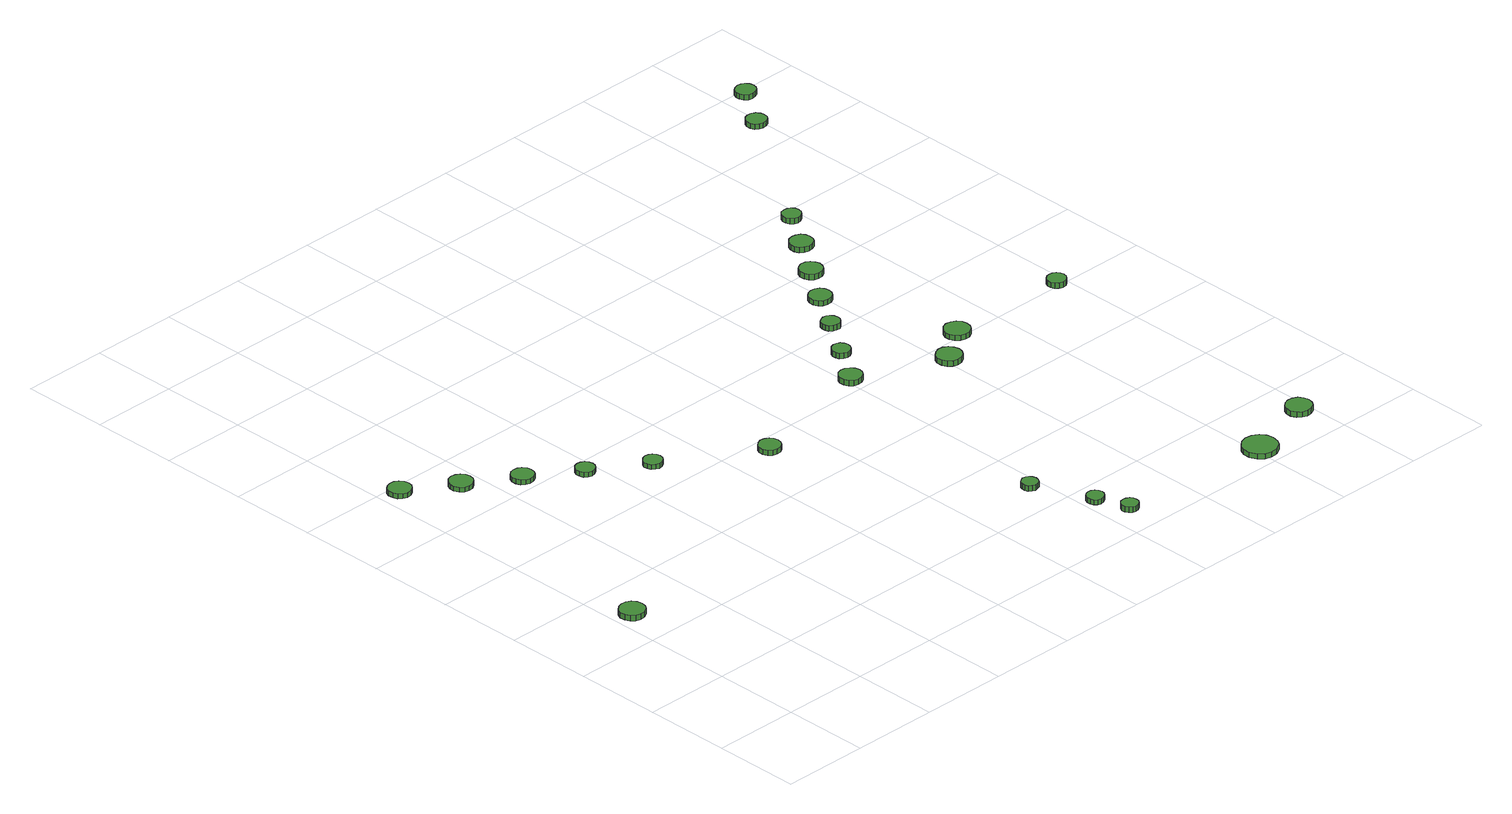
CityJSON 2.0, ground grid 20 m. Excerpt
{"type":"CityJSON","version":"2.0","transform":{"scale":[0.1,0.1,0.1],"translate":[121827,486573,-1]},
"CityObjects":{
"tree1":{"type":"SolitaryVegetationObject","attributes":{"function":"something"},"geometry":[{"type":"MultiSurface","lod":"1","boundaries":[[[0,1,2,3,4,5,6,7,8,9,10,11,12,13,14]],[[15,16,17,18,19,20,21,22,23,24,25,26,27,28,29]],[[0,29,28,1]],[[1,28,27,2]],[[2,27,26,3]],[[3,26,25,4]],[[4,25,24,5]],[[5,24,23,6]],[[6,23,22,7]],[[7,22,21,8]],[[8,21,20,9]],[[9,20,19,10]],[[10,19,18,11]],[[11,18,17,12]],[[12,17,16,13]],[[13,16,15,14]],[[14,15,29,0]]]}]},
"tree2":{"type":"SolitaryVegetationObject","attributes":{"function":"something"},"geometry":[{"type":"MultiSurface","lod":"1","boundaries":[[[30,31,32,33,34,35,36,37,38,39,40,41,42,43,44]],[[45,46,47,48,49,50,51,52,53,54,55,56,57,58,59]],[[30,59,58,31]],[[31,58,57,32]],[[32,57,56,33]],[[33,56,55,34]],[[34,55,54,35]],[[35,54,53,36]],[[36,53,52,37]],[[37,52,51,38]],[[38,51,50,39]],[[39,50,49,40]],[[40,49,48,41]],[[41,48,47,42]],[[42,47,46,43]],[[43,46,45,44]],[[44,45,59,30]]]}]},
"tree3":{"type":"SolitaryVegetationObject","attributes":{"function":"something"},"geometry":[{"type":"MultiSurface","lod":"1","boundaries":[[[60,61,62,63,64,65,66,67,68,69,70,71,72,73,74]],[[75,76,77,78,79,80,81,82,83,84,85,86,87,88,89]],[[60,89,88,61]],[[61,88,87,62]],[[62,87,86,63]],[[63,86,85,64]],[[64,85,84,65]],[[65,84,83,66]],[[66,83,82,67]],[[67,82,81,68]],[[68,81,80,69]],[[69,80,79,70]],[[70,79,78,71]],[[71,78,77,72]],[[72,77,76,73]],[[73,76,75,74]],[[74,75,89,60]]]}]},
"tree4":{"type":"SolitaryVegetationObject","attributes":{"function":"something"},"geometry":[{"type":"MultiSurface","lod":"1","boundaries":[[[90,91,92,93,94,95,96,97,98,99,100,101,102,103,104]],[[105,106,107,108,109,110,111,112,113,114,115,116,117,118,119]],[[90,119,118,91]],[[91,118,117,92]],[[92,117,116,93]],[[93,116,115,94]],[[94,115,114,95]],[[95,114,113,96]],[[96,113,112,97]],[[97,112,111,98]],[[98,111,110,99]],[[99,110,109,100]],[[100,109,108,101]],[[101,108,107,102]],[[102,107,106,103]],[[103,106,105,104]],[[104,105,119,90]]]}]},
"tree5":{"type":"SolitaryVegetationObject","attributes":{"function":"something"},"geometry":[{"type":"MultiSurface","lod":"1","boundaries":[[[120,121,122,123,124,125,126,127,128,129,130,131,132,133,134]],[[135,136,137,138,139,140,141,142,143,144,145,146,147,148,149]],[[120,149,148,121]],[[121,148,147,122]],[[122,147,146,123]],[[123,146,145,124]],[[124,145,144,125]],[[125,144,143,126]],[[126,143,142,127]],[[127,142,141,128]],[[128,141,140,129]],[[129,140,139,130]],[[130,139,138,131]],[[131,138,137,132]],[[132,137,136,133]],[[133,136,135,134]],[[134,135,149,120]]]}]},
"tree6":{"type":"SolitaryVegetationObject","attributes":{"function":"something"},"geometry":[{"type":"MultiSurface","lod":"1","boundaries":[[[150,151,152,153,154,155,156,157,158,159,160,161,162,163,164]],[[165,166,167,168,169,170,171,172,173,174,175,176,177,178,179]],[[150,179,178,151]],[[151,178,177,152]],[[152,177,176,153]],[[153,176,175,154]],[[154,175,174,155]],[[155,174,173,156]],[[156,173,172,157]],[[157,172,171,158]],[[158,171,170,159]],[[159,170,169,160]],[[160,169,168,161]],[[161,168,167,162]],[[162,167,166,163]],[[163,166,165,164]],[[164,165,179,150]]]}]},
"tree7":{"type":"SolitaryVegetationObject","attributes":{"function":"something"},"geometry":[{"type":"MultiSurface","lod":"1","boundaries":[[[180,181,182,183,184,185,186,187,188,189,190,191,192,193,194]],[[195,196,197,198,199,200,201,202,203,204,205,206,207,208,209]],[[180,209,208,181]],[[181,208,207,182]],[[182,207,206,183]],[[183,206,205,184]],[[184,205,204,185]],[[185,204,203,186]],[[186,203,202,187]],[[187,202,201,188]],[[188,201,200,189]],[[189,200,199,190]],[[190,199,198,191]],[[191,198,197,192]],[[192,197,196,193]],[[193,196,195,194]],[[194,195,209,180]]]}]},
"tree8":{"type":"SolitaryVegetationObject","attributes":{"function":"something"},"geometry":[{"type":"MultiSurface","lod":"1","boundaries":[[[210,211,212,213,214,215,216,217,218,219,220,221,222,223,224]],[[225,226,227,228,229,230,231,232,233,234,235,236,237,238,239]],[[210,239,238,211]],[[211,238,237,212]],[[212,237,236,213]],[[213,236,235,214]],[[214,235,234,215]],[[215,234,233,216]],[[216,233,232,217]],[[217,232,231,218]],[[218,231,230,219]],[[219,230,229,220]],[[220,229,228,221]],[[221,228,227,222]],[[222,227,226,223]],[[223,226,225,224]],[[224,225,239,210]]]}]},
"tree9":{"type":"SolitaryVegetationObject","attributes":{"function":"something"},"geometry":[{"type":"MultiSurface","lod":"1","boundaries":[[[240,241,242,243,244,245,246,247,248,249,250,251,252,253,254]],[[255,256,257,258,259,260,261,262,263,264,265,266,267,268,269]],[[240,269,268,241]],[[241,268,267,242]],[[242,267,266,243]],[[243,266,265,244]],[[244,265,264,245]],[[245,264,263,246]],[[246,263,262,247]],[[247,262,261,248]],[[248,261,260,249]],[[249,260,259,250]],[[250,259,258,251]],[[251,258,257,252]],[[252,257,256,253]],[[253,256,255,254]],[[254,255,269,240]]]}]},
"tree10":{"type":"SolitaryVegetationObject","attributes":{"function":"something"},"geometry":[{"type":"MultiSurface","lod":"1","boundaries":[[[270,271,272,273,274,275,276,277,278,279,280,281,282,283,284]],[[285,286,287,288,289,290,291,292,293,294,295,296,297,298,299]],[[270,299,298,271]],[[271,298,297,272]],[[272,297,296,273]],[[273,296,295,274]],[[274,295,294,275]],[[275,294,293,276]],[[276,293,292,277]],[[277,292,291,278]],[[278,291,290,279]],[[279,290,289,280]],[[280,289,288,281]],[[281,288,287,282]],[[282,287,286,283]],[[283,286,285,284]],[[284,285,299,270]]]}]},
"tree11":{"type":"SolitaryVegetationObject","attributes":{"function":"something"},"geometry":[{"type":"MultiSurface","lod":"1","boundaries":[[[300,301,302,303,304,305,306,307,308,309,310,311,312,313,314]],[[315,316,317,318,319,320,321,322,323,324,325,326,327,328,329]],[[300,329,328,301]],[[301,328,327,302]],[[302,327,326,303]],[[303,326,325,304]],[[304,325,324,305]],[[305,324,323,306]],[[306,323,322,307]],[[307,322,321,308]],[[308,321,320,309]],[[309,320,319,310]],[[310,319,318,311]],[[311,318,317,312]],[[312,317,316,313]],[[313,316,315,314]],[[314,315,329,300]]]}]},
"tree12":{"type":"SolitaryVegetationObject","attributes":{"function":"something"},"geometry":[{"type":"MultiSurface","lod":"1","boundaries":[[[330,331,332,333,334,335,336,337,338,339,340,341,342,343,344]],[[345,346,347,348,349,350,351,352,353,354,355,356,357,358,359]],[[330,359,358,331]],[[331,358,357,332]],[[332,357,356,333]],[[333,356,355,334]],[[334,355,354,335]],[[335,354,353,336]],[[336,353,352,337]],[[337,352,351,338]],[[338,351,350,339]],[[339,350,349,340]],[[340,349,348,341]],[[341,348,347,342]],[[342,347,346,343]],[[343,346,345,344]],[[344,345,359,330]]]}]},
"tree13":{"type":"SolitaryVegetationObject","attributes":{"function":"something"},"geometry":[{"type":"MultiSurface","lod":"1","boundaries":[[[360,361,362,363,364,365,366,367,368,369,370,371,372,373,374]],[[375,376,377,378,379,380,381,382,383,384,385,386,387,388,389]],[[360,389,388,361]],[[361,388,387,362]],[[362,387,386,363]],[[363,386,385,364]],[[364,385,384,365]],[[365,384,383,366]],[[366,383,382,367]],[[367,382,381,368]],[[368,381,380,369]],[[369,380,379,370]],[[370,379,378,371]],[[371,378,377,372]],[[372,377,376,373]],[[373,376,375,374]],[[374,375,389,360]]]}]},
"tree14":{"type":"SolitaryVegetationObject","attributes":{"function":"something"},"geometry":[{"type":"MultiSurface","lod":"1","boundaries":[[[390,391,392,393,394,395,396,397,398,399,400,401,402,403,404]],[[405,406,407,408,409,410,411,412,413,414,415,416,417,418,419]],[[390,419,418,391]],[[391,418,417,392]],[[392,417,416,393]],[[393,416,415,394]],[[394,415,414,395]],[[395,414,413,396]],[[396,413,412,397]],[[397,412,411,398]],[[398,411,410,399]],[[399,410,409,400]],[[400,409,408,401]],[[401,408,407,402]],[[402,407,406,403]],[[403,406,405,404]],[[404,405,419,390]]]}]},
"tree15":{"type":"SolitaryVegetationObject","attributes":{"function":"something"},"geometry":[{"type":"MultiSurface","lod":"1","boundaries":[[[420,421,422,423,424,425,426,427,428,429,430,431,432,433,434]],[[435,436,437,438,439,440,441,442,443,444,445,446,447,448,449]],[[420,449,448,421]],[[421,448,447,422]],[[422,447,446,423]],[[423,446,445,424]],[[424,445,444,425]],[[425,444,443,426]],[[426,443,442,427]],[[427,442,441,428]],[[428,441,440,429]],[[429,440,439,430]],[[430,439,438,431]],[[431,438,437,432]],[[432,437,436,433]],[[433,436,435,434]],[[434,435,449,420]]]}]},
"tree16":{"type":"SolitaryVegetationObject","attributes":{"function":"something"},"geometry":[{"type":"MultiSurface","lod":"1","boundaries":[[[450,451,452,453,454,455,456,457,458,459,460,461,462,463,464]],[[465,466,467,468,469,470,471,472,473,474,475,476,477,478,479]],[[450,479,478,451]],[[451,478,477,452]],[[452,477,476,453]],[[453,476,475,454]],[[454,475,474,455]],[[455,474,473,456]],[[456,473,472,457]],[[457,472,471,458]],[[458,471,470,459]],[[459,470,469,460]],[[460,469,468,461]],[[461,468,467,462]],[[462,467,466,463]],[[463,466,465,464]],[[464,465,479,450]]]}]},
"tree17":{"type":"SolitaryVegetationObject","attributes":{"function":"something"},"geometry":[{"type":"MultiSurface","lod":"1","boundaries":[[[480,481,482,483,484,485,486,487,488,489,490,491,492,493,494]],[[495,496,497,498,499,500,501,502,503,504,505,506,507,508,509]],[[480,509,508,481]],[[481,508,507,482]],[[482,507,506,483]],[[483,506,505,484]],[[484,505,504,485]],[[485,504,503,486]],[[486,503,502,487]],[[487,502,501,488]],[[488,501,500,489]],[[489,500,499,490]],[[490,499,498,491]],[[491,498,497,492]],[[492,497,496,493]],[[493,496,495,494]],[[494,495,509,480]]]}]},
"tree18":{"type":"SolitaryVegetationObject","attributes":{"function":"something"},"geometry":[{"type":"MultiSurface","lod":"1","boundaries":[[[510,511,512,513,514,515,516,517,518,519,520,521,522,523,524]],[[525,526,527,528,529,530,531,532,533,534,535,536,537,538,539]],[[510,539,538,511]],[[511,538,537,512]],[[512,537,536,513]],[[513,536,535,514]],[[514,535,534,515]],[[515,534,533,516]],[[516,533,532,517]],[[517,532,531,518]],[[518,531,530,519]],[[519,530,529,520]],[[520,529,528,521]],[[521,528,527,522]],[[522,527,526,523]],[[523,526,525,524]],[[524,525,539,510]]]}]},
"tree19":{"type":"SolitaryVegetationObject","attributes":{"function":"something"},"geometry":[{"type":"MultiSurface","lod":"1","boundaries":[[[540,541,542,543,544,545,546,547,548,549,550,551,552,553,554]],[[555,556,557,558,559,560,561,562,563,564,565,566,567,568,569]],[[540,569,568,541]],[[541,568,567,542]],[[542,567,566,543]],[[543,566,565,544]],[[544,565,564,545]],[[545,564,563,546]],[[546,563,562,547]],[[547,562,561,548]],[[548,561,560,549]],[[549,560,559,550]],[[550,559,558,551]],[[551,558,557,552]],[[552,557,556,553]],[[553,556,555,554]],[[554,555,569,540]]]}]},
"tree20":{"type":"SolitaryVegetationObject","attributes":{"function":"something"},"geometry":[{"type":"MultiSurface","lod":"1","boundaries":[[[570,571,572,573,574,575,576,577,578,579,580,581,582,583,584]],[[585,586,587,588,589,590,591,592,593,594,595,596,597,598,599]],[[570,599,598,571]],[[571,598,597,572]],[[572,597,596,573]],[[573,596,595,574]],[[574,595,594,575]],[[575,594,593,576]],[[576,593,592,577]],[[577,592,591,578]],[[578,591,590,579]],[[579,590,589,580]],[[580,589,588,581]],[[581,588,587,582]],[[582,587,586,583]],[[583,586,585,584]],[[584,585,599,570]]]}]},
"tree21":{"type":"SolitaryVegetationObject","attributes":{"function":"something"},"geometry":[{"type":"MultiSurface","lod":"1","boundaries":[[[600,601,602,603,604,605,606,607,608,609,610,611,612,613,614]],[[615,616,617,618,619,620,621,622,623,624,625,626,627,628,629]],[[600,629,628,601]],[[601,628,627,602]],[[602,627,626,603]],[[603,626,625,604]],[[604,625,624,605]],[[605,624,623,606]],[[606,623,622,607]],[[607,622,621,608]],[[608,621,620,609]],[[609,620,619,610]],[[610,619,618,611]],[[611,618,617,612]],[[612,617,616,613]],[[613,616,615,614]],[[614,615,629,600]]]}]},
"tree22":{"type":"SolitaryVegetationObject","attributes":{"function":"something"},"geometry":[{"type":"MultiSurface","lod":"1","boundaries":[[[630,631,632,633,634,635,636,637,638,639,640,641,642,643,644]],[[645,646,647,648,649,650,651,652,653,654,655,656,657,658,659]],[[630,659,658,631]],[[631,658,657,632]],[[632,657,656,633]],[[633,656,655,634]],[[634,655,654,635]],[[635,654,653,636]],[[636,653,652,637]],[[637,652,651,638]],[[638,651,650,639]],[[639,650,649,640]],[[640,649,648,641]],[[641,648,647,642]],[[642,647,646,643]],[[643,646,645,644]],[[644,645,659,630]]]}]},
"tree23":{"type":"SolitaryVegetationObject","attributes":{"function":"something"},"geometry":[{"type":"MultiSurface","lod":"1","boundaries":[[[660,661,662,663,664,665,666,667,668,669,670,671,672,673,674]],[[675,676,677,678,679,680,681,682,683,684,685,686,687,688,689]],[[660,689,688,661]],[[661,688,687,662]],[[662,687,686,663]],[[663,686,685,664]],[[664,685,684,665]],[[665,684,683,666]],[[666,683,682,667]],[[667,682,681,668]],[[668,681,680,669]],[[669,680,679,670]],[[670,679,678,671]],[[671,678,677,672]],[[672,677,676,673]],[[673,676,675,674]],[[674,675,689,660]]]}]},
"tree24":{"type":"SolitaryVegetationObject","attributes":{"function":"something"},"geometry":[{"type":"MultiSurface","lod":"1","boundaries":[[[690,691,692,693,694,695,696,697,698,699,700,701,702,703,704]],[[705,706,707,708,709,710,711,712,713,714,715,716,717,718,719]],[[690,719,718,691]],[[691,718,717,692]],[[692,717,716,693]],[[693,716,715,694]],[[694,715,714,695]],[[695,714,713,696]],[[696,713,712,697]],[[697,712,711,698]],[[698,711,710,699]],[[699,710,709,700]],[[700,709,708,701]],[[701,708,707,702]],[[702,707,706,703]],[[703,706,705,704]],[[704,705,719,690]]]}]}
},
"vertices":[
[63,492,28],[61,504,28],[54,514,28],[43,520,28],[31,521,28],[20,517,28],[11,509,28],[6,498,28],[6,486,28],[11,475,28],[20,467,28],[31,464,28],[43,465,28],[54,471,28],[61,481,28],[61,481,15],[54,471,15],[43,465,15],[31,464,15],[20,467,15],[11,475,15],[6,486,15],[6,498,15],[11,509,15],[20,517,15],[31,521,15],[43,520,15],[54,514,15],[61,504,15],[63,492,15],
[71,1175,19],[69,1186,19],[62,1195,19],[53,1201,19],[42,1202,19],[31,1198,19],[23,1191,19],[19,1181,19],[19,1170,19],[23,1160,19],[31,1153,19],[42,1149,19],[53,1150,19],[62,1156,19],[69,1165,19],[69,1165,8],[62,1156,8],[53,1150,8],[42,1149,8],[31,1153,8],[23,1160,8],[19,1170,8],[19,1181,8],[23,1191,8],[31,1198,8],[42,1202,8],[53,1201,8],[62,1195,8],[69,1186,8],[71,1175,8],
[179,1106,19],[177,1117,19],[170,1126,19],[161,1131,19],[150,1133,19],[139,1129,19],[131,1122,19],[126,1111,19],[126,1100,19],[131,1090,19],[139,1082,19],[150,1079,19],[161,1080,19],[170,1086,19],[177,1095,19],[177,1095,8],[170,1086,8],[161,1080,8],[150,1079,8],[139,1082,8],[131,1090,8],[126,1100,8],[126,1111,8],[131,1122,8],[139,1129,8],[150,1133,8],[161,1131,8],[170,1126,8],[177,1117,8],[179,1106,8],
[286,1036,19],[284,1046,19],[278,1055,19],[269,1060,19],[258,1061,19],[248,1058,19],[240,1051,19],[236,1041,19],[236,1031,19],[240,1021,19],[248,1014,19],[258,1011,19],[269,1012,19],[278,1017,19],[284,1026,19],[284,1026,8],[278,1017,8],[269,1012,8],[258,1011,8],[248,1014,8],[240,1021,8],[236,1031,8],[236,1041,8],[240,1051,8],[248,1058,8],[258,1061,8],[269,1060,8],[278,1055,8],[284,1046,8],[286,1036,8],
[392,964,19],[390,973,19],[385,980,19],[377,985,19],[368,986,19],[359,983,19],[352,977,19],[349,969,19],[349,960,19],[352,951,19],[359,945,19],[368,942,19],[377,943,19],[385,948,19],[390,955,19],[390,955,8],[385,948,8],[377,943,8],[368,942,8],[359,945,8],[352,951,8],[349,960,8],[349,969,8],[352,977,8],[359,983,8],[368,986,8],[377,985,8],[385,980,8],[390,973,8],[392,964,8],
[511,888,19],[509,896,19],[504,904,19],[496,908,19],[487,909,19],[479,906,19],[472,900,19],[468,892,19],[468,883,19],[472,875,19],[479,869,19],[487,866,19],[496,867,19],[504,872,19],[509,879,19],[509,879,8],[504,872,8],[496,867,8],[487,866,8],[479,869,8],[472,875,8],[468,883,8],[468,892,8],[472,900,8],[479,906,8],[487,909,8],[496,908,8],[504,904,8],[509,896,8],[511,888,8],
[717,753,26],[715,763,26],[709,771,26],[700,776,26],[690,778,26],[680,774,26],[672,767,26],[668,758,26],[668,748,26],[672,738,26],[680,731,26],[690,728,26],[700,729,26],[709,734,26],[715,743,26],[715,743,14],[709,734,14],[700,729,14],[690,728,14],[680,731,14],[672,738,14],[668,748,14],[668,758,14],[672,767,14],[680,774,14],[690,778,14],[700,776,14],[709,771,14],[715,763,14],[717,753,14],
[978,267,32],[976,275,32],[972,281,32],[965,285,32],[957,286,32],[950,283,32],[944,278,32],[941,271,32],[941,263,32],[944,256,32],[950,251,32],[957,248,32],[965,249,32],[972,253,32],[976,259,32],[976,259,19],[972,253,19],[965,249,19],[957,248,19],[950,251,19],[944,256,19],[941,263,19],[941,271,19],[944,278,19],[950,283,19],[957,286,19],[965,285,19],[972,281,19],[976,275,19],[978,267,19],
[1039,137,29],[1037,145,29],[1032,152,29],[1025,156,29],[1017,157,29],[1009,154,29],[1003,149,29],[1000,142,29],[1000,133,29],[1003,126,29],[1009,120,29],[1017,118,29],[1025,119,29],[1032,123,29],[1037,129,29],[1037,129,17],[1032,123,17],[1025,119,17],[1017,118,17],[1009,120,17],[1003,126,17],[1000,133,17],[1000,142,17],[1003,149,17],[1009,154,17],[1017,157,17],[1025,156,17],[1032,152,17],[1037,145,17],[1039,137,17],
[1066,65,30],[1065,73,30],[1060,79,30],[1053,83,30],[1045,84,30],[1038,82,30],[1032,76,30],[1028,69,30],[1028,61,30],[1032,54,30],[1038,48,30],[1045,46,30],[1053,47,30],[1060,51,30],[1065,57,30],[1065,57,17],[1060,51,17],[1053,47,17],[1045,46,17],[1038,48,17],[1032,54,17],[1028,61,17],[1028,69,17],[1032,76,17],[1038,82,17],[1045,84,17],[1053,83,17],[1060,79,17],[1065,73,17],[1066,65,17],
[1027,827,29],[1025,838,29],[1018,846,29],[1009,852,29],[998,853,29],[988,850,29],[980,842,29],[976,833,29],[976,822,29],[980,812,29],[988,805,29],[998,802,29],[1009,803,29],[1018,808,29],[1025,817,29],[1025,817,16],[1018,808,16],[1009,803,16],[998,802,16],[988,805,16],[980,812,16],[976,822,16],[976,833,16],[980,842,16],[988,850,16],[998,853,16],[1009,852,16],[1018,846,16],[1025,838,16],[1027,827,16],
[1083,916,27],[1081,925,27],[1076,932,27],[1069,936,27],[1060,937,27],[1052,934,27],[1045,928,27],[1042,920,27],[1042,912,27],[1045,904,27],[1052,898,27],[1060,895,27],[1069,896,27],[1076,901,27],[1081,908,27],[1081,908,14],[1076,901,14],[1069,896,14],[1060,895,14],[1052,898,14],[1045,904,14],[1042,912,14],[1042,920,14],[1045,928,14],[1052,934,14],[1060,937,14],[1069,936,14],[1076,932,14],[1081,925,14],[1083,916,14],
[1444,47,23],[1441,63,23],[1432,76,23],[1417,84,23],[1401,86,23],[1386,81,23],[1374,70,23],[1367,55,23],[1367,39,23],[1374,24,23],[1386,13,23],[1401,8,23],[1417,10,23],[1432,18,23],[1441,31,23],[1441,31,11],[1432,18,11],[1417,10,11],[1401,8,11],[1386,13,11],[1374,24,11],[1367,39,11],[1367,55,11],[1374,70,11],[1386,81,11],[1401,86,11],[1417,84,11],[1432,76,11],[1441,63,11],[1444,47,11],
[1227,739,31],[1224,751,31],[1217,761,31],[1207,767,31],[1195,768,31],[1184,764,31],[1175,756,31],[1170,745,31],[1170,733,31],[1175,722,31],[1184,714,31],[1195,711,31],[1207,712,31],[1217,718,31],[1224,728,31],[1224,728,18],[1217,718,18],[1207,712,18],[1195,711,18],[1184,714,18],[1175,722,18],[1170,733,18],[1170,745,18],[1175,756,18],[1184,764,18],[1195,768,18],[1207,767,18],[1217,761,18],[1224,751,18],[1227,739,18],
[1148,1011,24],[1146,1020,24],[1141,1027,24],[1134,1031,24],[1125,1032,24],[1117,1029,24],[1110,1024,24],[1107,1016,24],[1107,1007,24],[1110,999,24],[1117,993,24],[1125,991,24],[1134,991,24],[1141,996,24],[1146,1003,24],[1146,1003,11],[1141,996,11],[1134,991,11],[1125,991,11],[1117,993,11],[1110,999,11],[1107,1007,11],[1107,1016,11],[1110,1024,11],[1117,1029,11],[1125,1032,11],[1134,1031,11],[1141,1027,11],[1146,1020,11],[1148,1011,11],
[1212,1101,22],[1210,1111,22],[1204,1120,22],[1195,1125,22],[1184,1126,22],[1174,1123,22],[1166,1116,22],[1162,1106,22],[1162,1096,22],[1166,1086,22],[1174,1079,22],[1184,1076,22],[1195,1077,22],[1204,1082,22],[1210,1091,22],[1210,1091,10],[1204,1082,10],[1195,1077,10],[1184,1076,10],[1174,1079,10],[1166,1086,10],[1162,1096,10],[1162,1106,10],[1166,1116,10],[1174,1123,10],[1184,1126,10],[1195,1125,10],[1204,1120,10],[1210,1111,10],[1212,1101,10],
[1309,799,31],[1307,811,31],[1300,820,31],[1289,826,31],[1277,828,31],[1266,824,31],[1257,816,31],[1252,805,31],[1252,793,31],[1257,782,31],[1266,774,31],[1277,770,31],[1289,771,31],[1300,777,31],[1307,787,31],[1307,787,19],[1300,777,19],[1289,771,19],[1277,770,19],[1266,774,19],[1257,782,19],[1252,793,19],[1252,805,19],[1257,816,19],[1266,824,19],[1277,828,19],[1289,826,19],[1300,820,19],[1307,811,19],[1309,799,19],
[1276,1191,20],[1273,1201,20],[1267,1210,20],[1258,1216,20],[1247,1217,20],[1236,1213,20],[1228,1206,20],[1224,1196,20],[1224,1185,20],[1228,1175,20],[1236,1168,20],[1247,1165,20],[1258,1166,20],[1267,1171,20],[1273,1180,20],[1273,1180,7],[1267,1171,7],[1258,1166,7],[1247,1165,7],[1236,1168,7],[1228,1175,7],[1224,1185,7],[1224,1196,7],[1228,1206,7],[1236,1213,7],[1247,1217,7],[1258,1216,7],[1267,1210,7],[1273,1201,7],[1276,1191,7],
[1607,107,18],[1604,119,18],[1597,129,18],[1586,135,18],[1574,136,18],[1563,132,18],[1554,124,18],[1549,113,18],[1549,101,18],[1554,90,18],[1563,82,18],[1574,78,18],[1586,79,18],[1597,85,18],[1604,95,18],[1604,95,5],[1597,85,5],[1586,79,5],[1574,78,5],[1563,82,5],[1554,90,5],[1549,101,5],[1549,113,5],[1554,124,5],[1563,132,5],[1574,136,5],[1586,135,5],[1597,129,5],[1604,119,5],[1607,107,5],
[1337,1280,20],[1335,1291,20],[1329,1300,20],[1319,1305,20],[1309,1306,20],[1298,1303,20],[1290,1296,20],[1286,1286,20],[1286,1275,20],[1290,1265,20],[1298,1258,20],[1309,1255,20],[1319,1256,20],[1329,1261,20],[1335,1270,20],[1335,1270,7],[1329,1261,7],[1319,1256,7],[1309,1255,7],[1298,1258,7],[1290,1265,7],[1286,1275,7],[1286,1286,7],[1290,1296,7],[1298,1303,7],[1309,1306,7],[1319,1305,7],[1329,1300,7],[1335,1291,7],[1337,1280,7],
[1395,1371,20],[1393,1380,20],[1388,1387,20],[1380,1391,20],[1372,1392,20],[1363,1390,20],[1357,1384,20],[1353,1376,20],[1353,1367,20],[1357,1359,20],[1363,1353,20],[1372,1350,20],[1380,1351,20],[1388,1356,20],[1393,1363,20],[1393,1363,7],[1388,1356,7],[1380,1351,7],[1372,1350,7],[1363,1353,7],[1357,1359,7],[1353,1367,7],[1353,1376,7],[1357,1384,7],[1363,1390,7],[1372,1392,7],[1380,1391,7],[1388,1387,7],[1393,1380,7],[1395,1371,7],
[1592,801,26],[1590,810,26],[1585,817,26],[1578,821,26],[1569,822,26],[1561,820,26],[1554,814,26],[1550,806,26],[1550,797,26],[1554,789,26],[1561,783,26],[1569,780,26],[1578,781,26],[1585,786,26],[1590,793,26],[1590,793,13],[1585,786,13],[1578,781,13],[1569,780,13],[1561,783,13],[1554,789,13],[1550,797,13],[1550,806,13],[1554,814,13],[1561,820,13],[1569,822,13],[1578,821,13],[1585,817,13],[1590,810,13],[1592,801,13],
[1611,1687,19],[1609,1696,19],[1603,1704,19],[1595,1709,19],[1585,1710,19],[1576,1707,19],[1569,1701,19],[1565,1692,19],[1565,1682,19],[1569,1673,19],[1576,1667,19],[1585,1664,19],[1595,1665,19],[1603,1670,19],[1609,1677,19],[1609,1677,7],[1603,1670,7],[1595,1665,7],[1585,1664,7],[1576,1667,7],[1569,1673,7],[1565,1682,7],[1565,1692,7],[1569,1701,7],[1576,1707,7],[1585,1710,7],[1595,1709,7],[1603,1704,7],[1609,1696,7],[1611,1687,7],
[1677,1784,19],[1675,1794,19],[1669,1802,19],[1661,1806,19],[1652,1807,19],[1642,1804,19],[1635,1798,19],[1631,1789,19],[1631,1780,19],[1635,1771,19],[1642,1764,19],[1652,1762,19],[1661,1763,19],[1669,1767,19],[1675,1775,19],[1675,1775,7],[1669,1767,7],[1661,1763,7],[1652,1762,7],[1642,1764,7],[1635,1771,7],[1631,1780,7],[1631,1789,7],[1635,1798,7],[1642,1804,7],[1652,1807,7],[1661,1806,7],[1669,1802,7],[1675,1794,7],[1677,1784,7]
]}
